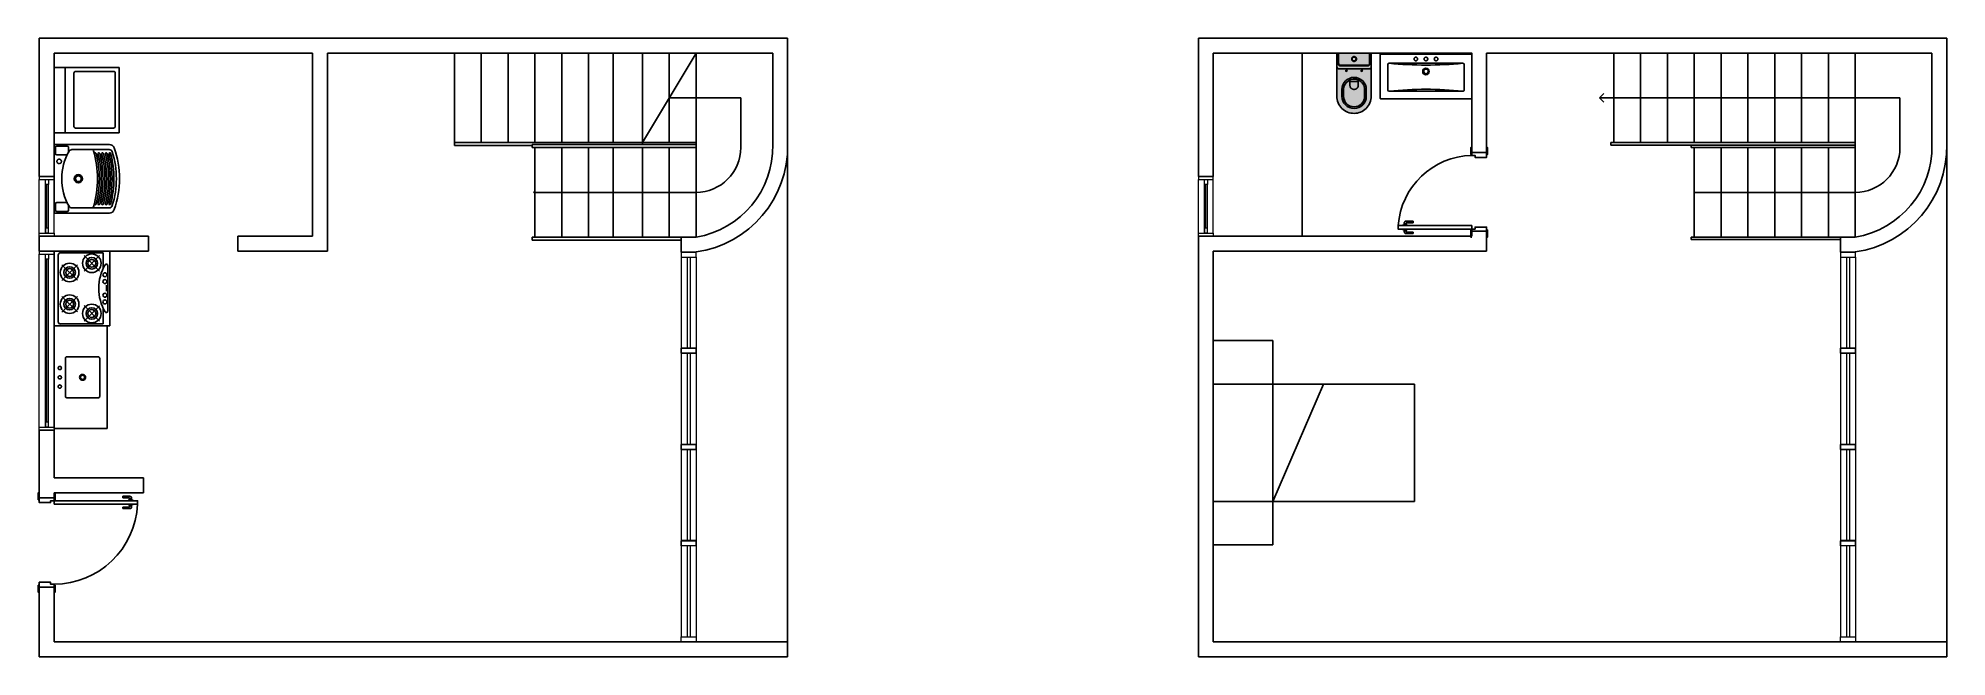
# Model space of a CAD drawing. Header units: millimetres. Extents: x 779 to 798.2, y 738.5 to 744.8.
import ezdxf

# ---------------------------------------------------------------- set-up
doc = ezdxf.new("R2010")
doc.units = ezdxf.units.MM
for name, pattern in [('DASHED', [15, 12, -3]), ('DASHED2', [9.525, 6.35, -3.175]), ('DASHSPACE', [30, 12, -18])]:
    doc.linetypes.add(name, pattern=pattern)
for name, color, linetype, lineweight in [('AI-Hatch equip san', 255, 'Continuous', 0), ('Arq-Caixilho', 1, 'Continuous', 13), ('Arq-Parede Baixa Osso', 2, 'Continuous', 20)]:
    doc.layers.add(name, color=color, linetype=linetype, lineweight=lineweight)
for name, color, linetype in [('ALVENARIA', 4, 'Continuous'), ('CORTE', 4, 'Continuous'), ('ESCADA', 1, 'Continuous'), ('MOBILIARIOS', 8, 'Continuous'), ('PROJEÇÃO', 8, 'DASHED2'), ('SIMBOLOS', 7, 'Continuous')]:
    doc.layers.add(name, color=color, linetype=linetype)

# ---------------------------------------------------------------- blocks, each defined once
blk = doc.blocks.new('macaneta')
for p, q in [((-0.062, -0.15), (-0.062, -0.08)), ((-0.062, -0.15), (-0.047, -0.15)), ((-0.047, -0.15), (-0.047, -0.08)), ((-0.047, -0.08), (-0.023, -0.08)), ((-0.043, -0.06), (-0.023, -0.06)), ((-0.036, -0.06), (-0.036, -0.08)), ((-0.017, -0.045), (-0.023, -0.045)), ((-0.023, -0.095), (-0.023, -0.045)), ((-0.017, -0.095), (-0.023, -0.095)), ((0.023, -0.045), (0.017, -0.045)), ((0.023, -0.095), (0.017, -0.095)), ((0.023, -0.095), (0.023, -0.045)), ((0.023, -0.06), (0.042, -0.06)), ((0.023, -0.08), (0.047, -0.08)), ((0.036, -0.06), (0.036, -0.08)), ((0.047, -0.15), (0.047, -0.08)), ((0.047, -0.15), (0.062, -0.15)), ((0.062, -0.15), (0.062, -0.08))]:
    blk.add_line(p, q)
for centre, start, end in [((-0.043, -0.08), 90, 180), ((0.042, -0.08), 0, 90)]:
    blk.add_arc(centre, 0.02, start, end)
blk = doc.blocks.new('*U11')
blk.add_lwpolyline([(0.065, 0.2), (0.03, 0.2), (0.03, 1.04), (0.065, 1.04)], close=True)
for points in [[(0.02, 0.2), (0.02, 0.21), (-0.05, 0.21), (-0.05, 0.2)], [(0, 0.05), (0.05, 0.05), (0.05, 0.165), (0.03, 0.165), (0.03, 0.2), (0, 0.2)], [(0.9, 0.05), (0.85, 0.05), (0.85, 0.165), (0.87, 0.165), (0.87, 0.2), (0.9, 0.2)], [(0.88, 0.2), (0.88, 0.21), (0.95, 0.21), (0.95, 0.2)], [(-0.05, 0.05), (-0.05, 0.04), (0.02, 0.04), (0.02, 0.05)], [(0.95, 0.05), (0.95, 0.04), (0.88, 0.04), (0.88, 0.05)]]:
    blk.add_lwpolyline(points)
at = {"ltscale": 0.5}
blk.add_arc((0.029, 0.199), 0.841, 0.0359, 87.5263, dxfattribs=at)
at = {"xscale": -1}
blk.add_blockref('macaneta', (0.047, 1.04), dxfattribs=at)
blk = doc.blocks.new('*U15')
at = {"layer": 'Arq-Caixilho'}
for p, q in [((1.77, 0.092), (0.08, 0.092)), ((1.72, 0.077), (0.08, 0.077)), ((1.77, 0.062), (0.08, 0.062))]:
    blk.add_line(p, q, dxfattribs=at)
for points in [[(0, 0), (0.03, 0), (0.03, 0.15), (0, 0.15)], [(0.03, 0.092), (0.08, 0.092), (0.08, 0.062), (0.03, 0.062)], [(1.77, 0.092), (1.72, 0.092), (1.72, 0.062), (1.77, 0.062)], [(1.8, 0), (1.77, 0), (1.77, 0.15), (1.8, 0.15)], [(1.77, 0.092), (1.77, 0.092), (1.77, 0.062), (1.77, 0.062)]]:
    blk.add_lwpolyline(points, dxfattribs=at)
at = {"layer": 'Arq-Parede Baixa Osso'}
for p, q in [((1.77, 0.15), (0.03, 0.15)), ((1.77, 0), (0.03, 0))]:
    blk.add_line(p, q, dxfattribs=at)
blk = doc.blocks.new('*U17')
at = {"layer": 'Arq-Caixilho'}
for p, q in [((0.57, 0.092), (0.08, 0.092)), ((0.52, 0.077), (0.08, 0.077)), ((0.57, 0.062), (0.08, 0.062))]:
    blk.add_line(p, q, dxfattribs=at)
for points in [[(0, 0), (0.03, 0), (0.03, 0.15), (0, 0.15)], [(0.03, 0.092), (0.08, 0.092), (0.08, 0.062), (0.03, 0.062)], [(0.57, 0.092), (0.52, 0.092), (0.52, 0.062), (0.57, 0.062)], [(0.6, 0), (0.57, 0), (0.57, 0.15), (0.6, 0.15)], [(0.57, 0.092), (0.57, 0.092), (0.57, 0.062), (0.57, 0.062)]]:
    blk.add_lwpolyline(points, dxfattribs=at)
at = {"layer": 'Arq-Parede Baixa Osso'}
for p, q in [((0.57, 0.15), (0.03, 0.15)), ((0.57, 0), (0.03, 0))]:
    blk.add_line(p, q, dxfattribs=at)
blk = doc.blocks.new('*U40')
at = {"layer": 'Arq-Caixilho'}
for p, q in [((0.05, 0.09), (0.9675, 0.09)), ((0.05, 0.06), (0.9675, 0.06))]:
    blk.add_line(p, q, dxfattribs=at)
for points in [[(0, 0.15), (0, 0), (0.05, 0), (0.05, 0.15)], [(1.0175, 0.15), (1.0175, 0), (0.9675, 0), (0.9675, 0.15)]]:
    blk.add_lwpolyline(points, close=True, dxfattribs=at)
at = {"layer": 'Arq-Parede Baixa Osso'}
for p, q in [((0.05, 0.15), (0.9675, 0.15)), ((0.05, 0), (0.9675, 0))]:
    blk.add_line(p, q, dxfattribs=at)
blk = doc.blocks.new('*U53')
for points in [[(-0.2, 0.78), (-0.21, 0.78), (-0.21, 0.85), (-0.2, 0.85)], [(-0.05, 0.8), (-0.05, 0.75), (-0.165, 0.75), (-0.165, 0.77), (-0.2, 0.77), (-0.2, 0.8)], [(-0.05, 0.85), (-0.04, 0.85), (-0.04, 0.78), (-0.05, 0.78)], [(-0.2, 0.02), (-0.21, 0.02), (-0.21, -0.05), (-0.2, -0.05)], [(-0.05, 0), (-0.05, 0.05), (-0.165, 0.05), (-0.165, 0.03), (-0.2, 0.03), (-0.2, 0)], [(-0.05, -0.05), (-0.04, -0.05), (-0.04, 0.02), (-0.05, 0.02)]]:
    blk.add_lwpolyline(points)
blk.add_lwpolyline([(-0.2, 0.065), (-0.2, 0.03), (-0.94, 0.03), (-0.94, 0.065)], close=True)
at = {"ltscale": 0.5}
blk.add_arc((-0.18, 0.009), 0.762, 91.4685, 175.7564, dxfattribs=at)
at = {"xscale": -1, "rotation": 90.00000000000007}
blk.add_blockref('macaneta', (-0.94, 0.047), dxfattribs=at)
blk = doc.blocks.new('BACIA CX ACOPLADA LINK CP230 - PLANTA')
at = {"layer": 'AI-Hatch equip san'}
h = blk.add_hatch(color=256, dxfattribs=at)
h.paths.add_polyline_path([(-0.146, 0, 0.414214), (-0.156, -0.01), (-0.156, -0.102, 0.414214), (-0.136, -0.122), (0.136, -0.122, 0.414214), (0.156, -0.102), (0.156, -0.01, 0.414214), (0.146, 0)], flags=17)
h.paths.add_polyline_path([(0, -0.035, -1), (0, -0.083, -1)], flags=16)
h.paths.add_polyline_path([(0, -0.039, -1), (0, -0.079, -1)], flags=0)
h.paths.add_polyline_path([(-0.173, -0.01), (-0.173, -0.434, 0.414214), (0, -0.606, 0.414214), (0.172, -0.434), (0.172, 0), (0.163, 0), (0.156, 0), (0.156, -0.005, -0.135287), (0.158, -0.01), (0.158, -0.108, -0.414214), (0.138, -0.128), (-0.138, -0.128, -0.414214), (-0.158, -0.108), (-0.158, -0.01, -0.135287), (-0.156, -0.005), (-0.156, 0), (-0.163, 0, 0.414214)])
h.paths.add_polyline_path([(-0.077, -0.171, -1), (-0.077, -0.184, -1)], flags=16)
h.paths.add_polyline_path([(0.123, -0.367), (0.123, -0.434, -0.414214), (0, -0.557, -0.414214), (-0.123, -0.434), (-0.123, -0.367, -1)], flags=16)
h.paths.add_polyline_path([(0.045, -0.271, -0.291349), (0.106, -0.367), (0.106, -0.434, -0.414214), (0, -0.54, -0.414214), (-0.106, -0.434), (-0.106, -0.367, -0.548768)], flags=0)
h.paths.add_polyline_path([(-0.042, -0.286), (0.042, -0.286), (0.042, -0.327), (0.041, -0.333), (0.04, -0.339), (0.038, -0.343), (0.034, -0.349), (0.029, -0.355), (0.024, -0.358), (0.018, -0.361), (0.013, -0.363), (0.006, -0.365), (-0.002, -0.365), (-0.008, -0.364), (-0.015, -0.363), (-0.022, -0.36), (-0.028, -0.355), (-0.033, -0.35), (-0.037, -0.345), (-0.04, -0.338), (-0.042, -0.331), (-0.042, -0.325)], flags=0)
h.paths.add_polyline_path([(0.077, -0.171, -1), (0.077, -0.184, -1)], flags=16)
h.paths.add_polyline_path([(-0.042, -0.286), (-0.042, -0.325), (-0.042, -0.329), (-0.041, -0.332), (-0.04, -0.336), (-0.039, -0.34), (-0.037, -0.344), (-0.036, -0.345), (-0.035, -0.347), (-0.034, -0.349), (-0.033, -0.35), (-0.032, -0.352), (-0.03, -0.353), (-0.03, -0.353), (-0.027, -0.356), (-0.024, -0.358), (-0.02, -0.36), (-0.016, -0.362), (-0.012, -0.363), (-0.01, -0.364), (-0.008, -0.364), (-0.006, -0.365), (-0.004, -0.365), (0, -0.365), (0.004, -0.365), (0.008, -0.364), (0.012, -0.363), (0.014, -0.363), (0.016, -0.362), (0.018, -0.361), (0.02, -0.36), (0.022, -0.359), (0.024, -0.358), (0.025, -0.357), (0.027, -0.356), (0.03, -0.353), (0.033, -0.35), (0.035, -0.347), (0.037, -0.344), (0.038, -0.342), (0.039, -0.34), (0.04, -0.339), (0.04, -0.337), (0.041, -0.335), (0.041, -0.333), (0.042, -0.331), (0.042, -0.329), (0.042, -0.327), (0.042, -0.325), (0.042, -0.325), (0.042, -0.286)], flags=0)
for points in [[(-0.136, -0.122, -0.414214), (-0.156, -0.102), (-0.156, -0.01, -0.414214), (-0.146, 0), (-0.148, 0, 0.414214), (-0.158, -0.01), (-0.158, -0.108, 0.414214), (-0.138, -0.128), (0.138, -0.128, 0.414214), (0.158, -0.108), (0.158, -0.01, 0.414214), (0.148, 0), (0.146, 0, -0.414214), (0.156, -0.01), (0.156, -0.102, -0.414214), (0.136, -0.122)], [(-0.123, -0.367, -1), (0.123, -0.367), (0.123, -0.434, -0.414214), (0, -0.557, -0.414214), (-0.123, -0.434)]]:
    blk.add_hatch(color=256, dxfattribs=at).paths.add_polyline_path(points)
h = blk.add_hatch(color=256, dxfattribs=at)
h.paths.add_polyline_path([(0, -0.083, 1), (0, -0.035, 1)])
h.paths.add_polyline_path([(0, -0.079, -1), (0, -0.039, -1)], flags=16)
for points in [[(0.172, -0.01, 0.414214), (0.163, 0), (0.172, 0), (0.172, -0.434, -0.414214), (0, -0.606, -0.414214), (-0.173, -0.434), (-0.173, -0.01)], [(-0.146, 0, 0.414214), (-0.156, -0.01), (-0.156, -0.102, 0.414214), (-0.136, -0.122), (0.136, -0.122, 0.414214), (0.156, -0.102), (0.156, -0.01, 0.414214), (0.146, 0)], [(-0.163, 0, 0.414214), (-0.173, -0.01)], [(0.172, -0.138, -0.414214), (0.153, -0.158), (-0.153, -0.158, -0.414214), (-0.173, -0.138)]]:
    blk.add_lwpolyline(points, format="xyb")
at = {"ltscale": 0.05}
blk.add_lwpolyline([(-0.163, 0), (-0.173, 0), (-0.173, -0.01)], dxfattribs=at)
blk.add_lwpolyline([(-0.163, 0), (0.163, 0), (0.156, 0), (0.156, -0.005)])
at = {"linetype": 'DASHED', "ltscale": 0.025}
blk.add_lwpolyline([(-0.156, -0.005), (-0.156, 0), (-0.163, 0)], dxfattribs=at)
at = {"ltscale": 0.497717}
blk.add_lwpolyline([(0.148, 0, -0.414214), (0.158, -0.01), (0.158, -0.108, -0.414214), (0.138, -0.128), (-0.138, -0.128, -0.414214), (-0.158, -0.108), (-0.158, -0.01, -0.414214), (-0.148, 0)], format="xyb", dxfattribs=at)
for points in [[(-0.077, -0.171, 1), (-0.077, -0.184, 1)], [(0, -0.039, 1), (0, -0.079, 1)], [(0.077, -0.171, 1), (0.077, -0.184, 1)], [(0.045, -0.271, -0.291349), (0.106, -0.367), (0.106, -0.434, -0.414214), (0, -0.54, -0.414214), (-0.106, -0.434), (-0.106, -0.367, -0.548768)]]:
    blk.add_lwpolyline(points, format="xyb", close=True)
at = {"linetype": 'DASHED'}
blk.add_lwpolyline([(0, -0.035, 1), (0, -0.083, 1)], format="xyb", close=True, dxfattribs=at)
at = {"ltscale": 0.339985}
blk.add_lwpolyline([(0.123, -0.367), (0.123, -0.434, -0.414214), (0, -0.557, -0.414214), (-0.123, -0.434), (-0.123, -0.367, -1)], format="xyb", close=True, dxfattribs=at)
at = {"ltscale": 0.078146}
blk.add_lwpolyline([(-0.042, -0.286), (-0.045, -0.271)], dxfattribs=at)
at = {"ltscale": 0.197277}
blk.add_lwpolyline([(0.042, -0.286), (0.042, -0.325), (0.042, -0.325), (0.042, -0.327), (0.042, -0.329), (0.042, -0.331), (0.041, -0.333), (0.041, -0.335), (0.04, -0.337), (0.04, -0.339), (0.039, -0.34), (0.038, -0.342), (0.037, -0.344), (0.035, -0.347), (0.033, -0.35), (0.03, -0.353), (0.027, -0.356), (0.025, -0.357), (0.024, -0.358), (0.022, -0.359), (0.02, -0.36), (0.018, -0.361), (0.016, -0.362), (0.014, -0.363), (0.012, -0.363), (0.008, -0.364), (0.004, -0.365), (0, -0.365), (-0.004, -0.365), (-0.006, -0.365), (-0.008, -0.364), (-0.01, -0.364), (-0.012, -0.363), (-0.016, -0.362), (-0.02, -0.36), (-0.024, -0.358), (-0.027, -0.356), (-0.03, -0.353), (-0.03, -0.353), (-0.032, -0.352), (-0.033, -0.35), (-0.034, -0.349), (-0.035, -0.347), (-0.036, -0.345), (-0.037, -0.344), (-0.039, -0.34), (-0.04, -0.336), (-0.041, -0.332), (-0.042, -0.329), (-0.042, -0.325), (-0.042, -0.286)], dxfattribs=at)
at = {"ltscale": 0.214268}
blk.add_lwpolyline([(-0.042, -0.286), (0.042, -0.286)], dxfattribs=at)
at = {"ltscale": 0.078144}
blk.add_lwpolyline([(0.042, -0.286), (0.045, -0.271)], dxfattribs=at)

msp = doc.modelspace()

# ---------------------------------------------------------------- linework, layer by layer
at = {"layer": 'ALVENARIA'}
for p, q in [((778.967, 743.378), (778.967, 744.768)), ((778.967, 744.768), (786.497, 744.768)), ((786.497, 744.768), (786.497, 744.618)), ((790.629, 743.378), (790.629, 744.768)), ((790.629, 744.768), (798.159, 744.768)), ((798.159, 744.768), (798.159, 744.618)), ((779.117, 743.378), (779.117, 744.618)), ((779.117, 744.618), (781.717, 744.618)), ((781.717, 742.778), (781.717, 744.618)), ((781.867, 742.628), (781.867, 744.618)), ((781.867, 744.618), (786.347, 744.618)), ((786.347, 744.618), (786.347, 743.698)), ((786.497, 744.618), (786.497, 743.698)), ((790.779, 743.378), (790.779, 744.618)), ((790.779, 744.618), (793.379, 744.618)), ((793.379, 744.618), (793.379, 743.618)), ((793.529, 744.618), (798.009, 744.618)), ((793.529, 743.618), (793.529, 744.618)), ((798.009, 744.618), (798.009, 743.698)), ((798.159, 744.618), (798.159, 743.698)), ((793.379, 743.618), (793.529, 743.618)), ((778.967, 743.378), (779.117, 743.378)), ((790.629, 743.378), (790.779, 743.378)), ((778.967, 742.778), (780.067, 742.778)), ((778.967, 742.628), (778.967, 742.778)), ((780.067, 742.628), (780.067, 742.778)), ((780.967, 742.778), (781.717, 742.778)), ((780.967, 742.778), (780.967, 742.628)), ((785.425, 742.768), (785.427, 742.618)), ((785.575, 742.768), (785.425, 742.768)), ((785.425, 742.768), (785.427, 742.618)), ((790.629, 742.778), (791.729, 742.778)), ((790.629, 742.628), (790.629, 742.778)), ((791.729, 742.778), (792.629, 742.778)), ((792.629, 742.778), (793.379, 742.778)), ((793.529, 742.828), (793.379, 742.828)), ((793.379, 742.778), (793.379, 742.828)), ((793.529, 742.628), (793.529, 742.828)), ((797.089, 742.618), (797.089, 742.768)), ((778.967, 742.628), (780.067, 742.628)), ((780.967, 742.628), (781.867, 742.628)), ((785.427, 742.618), (785.577, 742.618)), ((790.629, 742.628), (790.629, 740.828)), ((790.779, 742.628), (791.729, 742.628)), ((790.779, 740.828), (790.779, 742.628)), ((791.729, 742.628), (792.629, 742.628)), ((792.629, 742.628), (793.529, 742.628)), ((797.089, 742.618), (797.239, 742.618)), ((778.967, 740.148), (778.967, 740.828)), ((778.967, 740.828), (779.117, 740.828)), ((778.967, 740.828), (778.967, 740.148)), ((779.117, 740.348), (779.117, 740.828)), ((790.629, 740.148), (790.629, 740.828)), ((790.779, 740.298), (790.779, 740.828)), ((779.117, 740.348), (780.017, 740.348)), ((780.017, 740.348), (780.017, 740.198)), ((790.779, 740.298), (790.779, 740.148)), ((778.967, 740.148), (779.117, 740.148)), ((779.117, 740.198), (780.017, 740.198)), ((779.117, 740.148), (779.117, 740.198)), ((790.629, 740.148), (790.629, 740.098)), ((790.629, 740.098), (790.629, 739.248)), ((790.779, 740.098), (790.779, 740.148)), ((790.779, 739.248), (790.779, 740.098)), ((779.117, 739.248), (778.967, 739.248)), ((786.497, 738.698), (786.497, 738.548)), ((798.159, 738.698), (798.159, 738.548))]:
    msp.add_line(p, q, dxfattribs=at)
at = {"layer": 'ALVENARIA', "color": 2}
for p in [(797.088, 742.768), (797.089, 742.768)]:
    msp.add_line(p, (797.238, 742.768), dxfattribs=at)
at = {"layer": 'ALVENARIA'}
for points in [[(778.967, 739.248), (778.967, 738.548)], [(778.967, 739.248), (778.967, 738.548)], [(779.117, 739.248), (779.117, 738.698)], [(790.629, 739.248), (790.629, 738.548)], [(790.629, 739.248), (790.629, 738.548)], [(790.779, 739.248), (790.779, 738.698)], [(778.967, 738.548), (786.497, 738.548)], [(779.117, 738.698), (786.497, 738.698)], [(790.629, 738.548), (798.159, 738.548)], [(790.779, 738.698), (798.159, 738.698)]]:
    msp.add_lwpolyline(points, dxfattribs=at)
for centre, radius, start, end in [((785.427, 743.676), 0.92, 279.2793, 1.3731), ((785.427, 743.678), 1.07, 278.0462, 1.1016), ((797.09, 743.676), 0.92, 279.2793, 1.3731), ((797.089, 743.678), 1.07, 278.0462, 1.1016)]:
    msp.add_arc(centre, radius, start, end, dxfattribs=at)
at = {"layer": 'CORTE'}
msp.add_line((785.035, 743.718), (785.575, 744.618), dxfattribs=at)
at = {"layer": 'ESCADA', "color": 3}
for p, q in [((785.575, 744.618), (785.575, 743.718)), ((794.808, 743.718), (794.808, 744.618)), ((795.078, 744.618), (794.808, 744.618)), ((795.078, 743.718), (795.078, 744.618)), ((795.348, 744.618), (795.078, 744.618)), ((795.348, 743.718), (795.348, 744.618)), ((795.348, 744.618), (795.618, 744.618)), ((795.618, 743.718), (795.618, 744.618)), ((795.618, 744.618), (795.888, 744.618)), ((795.888, 743.718), (795.888, 744.618)), ((795.888, 744.618), (796.159, 744.618)), ((795.888, 744.618), (796.159, 744.618)), ((796.159, 744.618), (796.159, 743.718)), ((796.428, 744.618), (796.159, 744.618)), ((796.428, 743.718), (796.428, 744.618)), ((785.305, 743.718), (785.305, 744.168)), ((785.035, 743.718), (785.305, 743.718)), ((785.575, 743.718), (785.305, 743.718)), ((785.305, 742.768), (785.305, 743.668)), ((785.305, 743.668), (785.575, 743.668)), ((785.575, 743.668), (785.575, 742.768)), ((794.808, 743.718), (794.778, 743.718)), ((794.778, 743.718), (794.778, 743.693)), ((794.778, 743.693), (796.698, 743.693)), ((795.078, 743.718), (794.808, 743.718)), ((795.348, 743.718), (795.078, 743.718)), ((795.618, 743.718), (795.348, 743.718)), ((795.888, 743.718), (795.618, 743.718)), ((796.158, 743.718), (795.888, 743.718)), ((796.428, 743.718), (796.158, 743.718)), ((785.305, 742.768), (785.575, 742.768))]:
    msp.add_line(p, q, dxfattribs=at)
at = {"layer": 'ESCADA', "color": 2}
for p, q in [((796.698, 744.618), (796.428, 744.618)), ((796.698, 743.718), (796.698, 744.618)), ((796.968, 744.618), (796.698, 744.618)), ((796.968, 743.718), (796.968, 744.618)), ((796.968, 744.618), (797.238, 744.618)), ((797.238, 744.618), (797.238, 743.718)), ((784.495, 742.768), (784.495, 743.668)), ((784.495, 743.668), (784.74, 743.668)), ((784.74, 742.768), (784.74, 743.668)), ((784.74, 743.668), (785.035, 743.668)), ((785.035, 742.768), (785.035, 743.668)), ((785.305, 743.668), (785.035, 743.668)), ((796.698, 743.718), (796.428, 743.718)), ((796.968, 743.718), (796.698, 743.718)), ((796.698, 743.693), (797.238, 743.693)), ((796.698, 743.668), (796.698, 742.768)), ((796.698, 743.668), (796.968, 743.668)), ((797.238, 743.718), (796.968, 743.718)), ((796.968, 743.668), (796.968, 742.768)), ((796.968, 743.668), (797.238, 743.668)), ((797.238, 743.693), (797.238, 743.718)), ((797.238, 743.693), (797.238, 743.668)), ((797.238, 743.668), (797.238, 742.768)), ((784.495, 742.768), (784.74, 742.768)), ((784.74, 742.768), (785.035, 742.768)), ((785.035, 742.768), (785.305, 742.768)), ((796.968, 742.768), (796.698, 742.768)), ((797.238, 742.768), (796.968, 742.768)), ((796.698, 742.743), (797.088, 742.743))]:
    msp.add_line(p, q, dxfattribs=at)
at = {"layer": 'ESCADA'}
for p, q in [((783.925, 743.668), (783.925, 743.698)), ((783.925, 743.698), (785.575, 743.698)), ((783.955, 743.668), (783.925, 743.668)), ((784.225, 743.668), (783.955, 743.668)), ((783.955, 743.668), (783.955, 742.768)), ((785.575, 743.668), (783.955, 743.668)), ((784.495, 743.668), (784.225, 743.668)), ((784.225, 742.768), (784.225, 743.668)), ((784.765, 743.668), (784.495, 743.668)), ((785.035, 743.668), (784.765, 743.668)), ((785.035, 743.718), (785.035, 743.698)), ((785.305, 743.668), (785.035, 743.668)), ((785.575, 743.698), (785.575, 743.718)), ((785.575, 743.668), (785.575, 743.698)), ((794.778, 743.718), (794.778, 743.693)), ((794.778, 743.693), (797.238, 743.693)), ((795.588, 743.668), (795.588, 743.693)), ((795.588, 743.693), (797.238, 743.693)), ((795.618, 743.668), (795.588, 743.668)), ((795.888, 743.668), (795.618, 743.668)), ((795.618, 743.668), (795.618, 742.768)), ((796.158, 743.668), (795.888, 743.668)), ((795.888, 743.668), (795.888, 742.768)), ((796.428, 743.668), (796.158, 743.668)), ((796.158, 743.668), (796.158, 742.768)), ((796.428, 742.768), (796.428, 743.668)), ((796.428, 743.668), (796.698, 743.668)), ((783.955, 742.768), (783.925, 742.768)), ((783.925, 742.768), (783.925, 742.738)), ((783.955, 742.768), (784.225, 742.768)), ((784.225, 742.768), (784.495, 742.768)), ((785.575, 742.768), (785.305, 742.768)), ((785.425, 742.738), (785.425, 742.768)), ((795.618, 742.768), (795.588, 742.768)), ((795.588, 742.768), (795.588, 742.743)), ((795.618, 742.768), (795.888, 742.768)), ((795.888, 742.768), (796.158, 742.768)), ((796.158, 742.768), (796.428, 742.768)), ((796.698, 742.768), (796.428, 742.768)), ((783.925, 742.738), (785.425, 742.738)), ((795.588, 742.743), (797.088, 742.743)), ((797.088, 742.743), (797.089, 742.743))]:
    msp.add_line(p, q, dxfattribs=at)
at = {"layer": 'MOBILIARIOS', "color": 8}
for p, q in [((791.675, 744.618), (791.675, 742.778)), ((790.779, 741.728), (790.779, 739.673)), ((791.379, 741.728), (790.779, 741.728)), ((791.379, 739.673), (791.379, 741.728)), ((791.379, 741.29), (790.779, 741.29)), ((791.377, 740.111), (791.888, 741.29)), ((791.379, 741.29), (792.805, 741.29)), ((792.805, 740.111), (792.805, 741.29)), ((791.379, 740.111), (790.779, 740.111)), ((791.379, 739.673), (791.377, 740.111)), ((791.377, 740.111), (792.805, 740.111)), ((790.779, 739.673), (791.379, 739.673))]:
    msp.add_line(p, q, dxfattribs=at)
at = {"layer": 'MOBILIARIOS'}
for p, q in [((779.228, 744.474), (779.228, 743.818)), ((779.117, 743.699), (779.117, 743.01)), ((779.117, 743.699), (779.673, 743.699)), ((779.296, 743.648), (779.671, 743.648)), ((779.117, 743.01), (779.673, 743.01)), ((779.296, 743.062), (779.671, 743.062)), ((779.159, 741.917), (779.159, 742.588)), ((779.612, 742.611), (779.182, 742.611)), ((779.418, 742.584), (779.575, 742.427)), ((779.418, 742.427), (779.575, 742.583)), ((779.612, 742.611), (779.612, 742.455)), ((779.194, 742.49), (779.351, 742.334)), ((779.194, 742.333), (779.351, 742.49)), ((779.656, 742.022), (779.656, 742.484)), ((779.645, 742.224), (779.645, 742.284)), ((779.194, 742.015), (779.351, 742.172)), ((779.194, 742.172), (779.351, 742.016)), ((779.418, 742.079), (779.575, 741.922)), ((779.418, 741.922), (779.575, 742.078)), ((779.612, 741.895), (779.612, 742.05)), ((779.117, 740.848), (779.117, 741.869)), ((779.612, 741.895), (779.182, 741.895)), ((779.652, 741.869), (779.652, 741.877)), ((779.652, 741.869), (779.652, 740.848)), ((779.117, 741.797), (779.117, 741.802)), ((779.23, 741.167), (779.23, 741.549)), ((779.244, 741.564), (779.562, 741.564)), ((779.576, 741.167), (779.576, 741.549)), ((779.562, 741.153), (779.244, 741.153)), ((779.647, 740.843), (779.121, 740.843))]:
    msp.add_line(p, q, dxfattribs=at)
at = {"layer": 'MOBILIARIOS', "ltscale": 0.24998}
for p, q in [((779.132, 743.671), (779.132, 743.607)), ((779.132, 743.039), (779.132, 743.103))]:
    msp.add_line(p, q, dxfattribs=at)
at = {"layer": 'MOBILIARIOS', "ltscale": 0.399981}
for p, q in [((779.145, 743.684), (779.248, 743.684)), ((779.145, 743.026), (779.248, 743.026))]:
    msp.add_line(p, q, dxfattribs=at)
at = {"layer": 'MOBILIARIOS', "ltscale": 0.387607}
for p, q in [((779.145, 743.594), (779.245, 743.594)), ((779.145, 743.116), (779.245, 743.116))]:
    msp.add_line(p, q, dxfattribs=at)
at = {"layer": 'MOBILIARIOS', "ltscale": 0.171677}
for p, q in [((779.261, 743.671), (779.261, 743.627)), ((779.261, 743.039), (779.261, 743.083))]:
    msp.add_line(p, q, dxfattribs=at)
at = {"layer": 'MOBILIARIOS', "ltscale": 0.001812}
for p, q in [((779.373, 741.358), (779.373, 741.358)), ((779.433, 741.358), (779.433, 741.358))]:
    msp.add_line(p, q, dxfattribs=at)
at = {"layer": 'MOBILIARIOS', "ltscale": 0.001816}
for p, q in [((779.373, 741.358), (779.373, 741.358)), ((779.433, 741.358), (779.433, 741.358))]:
    msp.add_line(p, q, dxfattribs=at)
at = {"layer": 'MOBILIARIOS', "ltscale": 0.001853}
msp.add_line((779.403, 741.388), (779.403, 741.388), dxfattribs=at)
msp.add_line((779.403, 741.388), (779.403, 741.388), dxfattribs=at)
at = {"layer": 'MOBILIARIOS', "ltscale": 0.001536}
msp.add_line((779.403, 741.328), (779.403, 741.328), dxfattribs=at)
msp.add_line((779.403, 741.328), (779.403, 741.328), dxfattribs=at)
at = {"layer": 'MOBILIARIOS'}
for points in [[(793.379, 744.607), (793.379, 744.618), (792.459, 744.618), (792.459, 744.607)], [(792.459, 744.607), (793.379, 744.607)], [(792.548, 744.235), (793.29, 744.235)], [(779.23, 741.549), (779.23, 741.55), (779.23, 741.55), (779.23, 741.55), (779.23, 741.551), (779.23, 741.551), (779.23, 741.551), (779.23, 741.551), (779.23, 741.552), (779.23, 741.552), (779.231, 741.552), (779.231, 741.552), (779.231, 741.552), (779.231, 741.553), (779.231, 741.553), (779.231, 741.553), (779.231, 741.553), (779.231, 741.554), (779.231, 741.554), (779.231, 741.554), (779.231, 741.554), (779.231, 741.555), (779.231, 741.555), (779.232, 741.555), (779.232, 741.556), (779.232, 741.556), (779.232, 741.556), (779.232, 741.556), (779.232, 741.557), (779.232, 741.557), (779.233, 741.557), (779.233, 741.558), (779.233, 741.558), (779.233, 741.558), (779.233, 741.558), (779.234, 741.559), (779.234, 741.559), (779.234, 741.559), (779.234, 741.559), (779.234, 741.559), (779.235, 741.56), (779.235, 741.56), (779.235, 741.56), (779.235, 741.56), (779.236, 741.56), (779.236, 741.561), (779.236, 741.561), (779.236, 741.561), (779.237, 741.561), (779.237, 741.561), (779.237, 741.562), (779.237, 741.562), (779.238, 741.562), (779.238, 741.562), (779.238, 741.562), (779.238, 741.562), (779.239, 741.562), (779.239, 741.563), (779.239, 741.563), (779.24, 741.563), (779.24, 741.563), (779.24, 741.563), (779.241, 741.563), (779.241, 741.563), (779.241, 741.563), (779.241, 741.563), (779.241, 741.563), (779.242, 741.563), (779.242, 741.563), (779.242, 741.563), (779.242, 741.563), (779.242, 741.563), (779.243, 741.563), (779.243, 741.563), (779.243, 741.563), (779.243, 741.563), (779.244, 741.564), (779.244, 741.564), (779.244, 741.564)], [(779.562, 741.564), (779.562, 741.564), (779.562, 741.564), (779.563, 741.563), (779.563, 741.563), (779.563, 741.563), (779.563, 741.563), (779.564, 741.563), (779.564, 741.563), (779.564, 741.563), (779.564, 741.563), (779.564, 741.563), (779.565, 741.563), (779.565, 741.563), (779.565, 741.563), (779.565, 741.563), (779.565, 741.563), (779.566, 741.563), (779.566, 741.563), (779.566, 741.563), (779.567, 741.563), (779.567, 741.563), (779.567, 741.562), (779.568, 741.562), (779.568, 741.562), (779.568, 741.562), (779.568, 741.562), (779.569, 741.562), (779.569, 741.562), (779.569, 741.561), (779.569, 741.561), (779.57, 741.561), (779.57, 741.561), (779.57, 741.561), (779.57, 741.56), (779.571, 741.56), (779.571, 741.56), (779.571, 741.56), (779.571, 741.56), (779.572, 741.559), (779.572, 741.559), (779.572, 741.559), (779.572, 741.559), (779.572, 741.559), (779.573, 741.558), (779.573, 741.558), (779.573, 741.558), (779.573, 741.558), (779.573, 741.557), (779.574, 741.557), (779.574, 741.557), (779.574, 741.556), (779.574, 741.556), (779.574, 741.556), (779.574, 741.556), (779.574, 741.555), (779.575, 741.555), (779.575, 741.555), (779.575, 741.554), (779.575, 741.554), (779.575, 741.554), (779.575, 741.554), (779.575, 741.553), (779.575, 741.553), (779.575, 741.553), (779.575, 741.553), (779.575, 741.552), (779.575, 741.552), (779.575, 741.552), (779.576, 741.552), (779.576, 741.552), (779.576, 741.551), (779.576, 741.551), (779.576, 741.551), (779.576, 741.551), (779.576, 741.55), (779.576, 741.55), (779.576, 741.55), (779.576, 741.549)], [(779.244, 741.153), (779.244, 741.153), (779.244, 741.153), (779.243, 741.153), (779.243, 741.153), (779.243, 741.153), (779.243, 741.153), (779.242, 741.153), (779.242, 741.153), (779.242, 741.153), (779.242, 741.153), (779.242, 741.153), (779.241, 741.153), (779.241, 741.153), (779.241, 741.153), (779.241, 741.153), (779.241, 741.153), (779.24, 741.153), (779.24, 741.153), (779.24, 741.154), (779.239, 741.154), (779.239, 741.154), (779.239, 741.154), (779.238, 741.154), (779.238, 741.154), (779.238, 741.154), (779.238, 741.154), (779.237, 741.155), (779.237, 741.155), (779.237, 741.155), (779.237, 741.155), (779.236, 741.155), (779.236, 741.155), (779.236, 741.156), (779.236, 741.156), (779.235, 741.156), (779.235, 741.156), (779.235, 741.156), (779.235, 741.157), (779.234, 741.157), (779.234, 741.157), (779.234, 741.157), (779.234, 741.158), (779.234, 741.158), (779.233, 741.158), (779.233, 741.158), (779.233, 741.159), (779.233, 741.159), (779.233, 741.159), (779.232, 741.159), (779.232, 741.16), (779.232, 741.16), (779.232, 741.16), (779.232, 741.16), (779.232, 741.161), (779.232, 741.161), (779.231, 741.161), (779.231, 741.162), (779.231, 741.162), (779.231, 741.162), (779.231, 741.162), (779.231, 741.163), (779.231, 741.163), (779.231, 741.163), (779.231, 741.164), (779.231, 741.164), (779.231, 741.164), (779.231, 741.164), (779.231, 741.164), (779.23, 741.165), (779.23, 741.165), (779.23, 741.165), (779.23, 741.165), (779.23, 741.165), (779.23, 741.166), (779.23, 741.166), (779.23, 741.166), (779.23, 741.166), (779.23, 741.167)], [(779.576, 741.167), (779.576, 741.166), (779.576, 741.166), (779.576, 741.166), (779.576, 741.166), (779.576, 741.165), (779.576, 741.165), (779.576, 741.165), (779.576, 741.165), (779.576, 741.165), (779.575, 741.164), (779.575, 741.164), (779.575, 741.164), (779.575, 741.164), (779.575, 741.164), (779.575, 741.163), (779.575, 741.163), (779.575, 741.163), (779.575, 741.162), (779.575, 741.162), (779.575, 741.162), (779.575, 741.162), (779.575, 741.161), (779.574, 741.161), (779.574, 741.161), (779.574, 741.16), (779.574, 741.16), (779.574, 741.16), (779.574, 741.16), (779.574, 741.159), (779.573, 741.159), (779.573, 741.159), (779.573, 741.159), (779.573, 741.158), (779.573, 741.158), (779.572, 741.158), (779.572, 741.158), (779.572, 741.157), (779.572, 741.157), (779.572, 741.157), (779.571, 741.157), (779.571, 741.156), (779.571, 741.156), (779.571, 741.156), (779.57, 741.156), (779.57, 741.156), (779.57, 741.155), (779.57, 741.155), (779.569, 741.155), (779.569, 741.155), (779.569, 741.155), (779.569, 741.155), (779.568, 741.154), (779.568, 741.154), (779.568, 741.154), (779.568, 741.154), (779.567, 741.154), (779.567, 741.154), (779.567, 741.154), (779.566, 741.154), (779.566, 741.153), (779.566, 741.153), (779.565, 741.153), (779.565, 741.153), (779.565, 741.153), (779.565, 741.153), (779.565, 741.153), (779.564, 741.153), (779.564, 741.153), (779.564, 741.153), (779.564, 741.153), (779.564, 741.153), (779.563, 741.153), (779.563, 741.153), (779.563, 741.153), (779.563, 741.153), (779.562, 741.153), (779.562, 741.153), (779.562, 741.153)]]:
    msp.add_lwpolyline(points, dxfattribs=at)
for points in [[(793.379, 744.607), (793.379, 744.165, -0.414214), (793.372, 744.158), (792.466, 744.158, -0.414214), (792.459, 744.165), (792.459, 744.607)], [(793.29, 744.235, 0.414214), (793.303, 744.247), (793.303, 744.504, 0.414214), (793.29, 744.516), (792.548, 744.516, 0.414214), (792.536, 744.504), (792.536, 744.247, 0.414211), (792.548, 744.235)], [(792.548, 744.516, 0.049752), (793.29, 744.516)], [(779.772, 744.149), (779.772, 744.471, 0.414214), (779.769, 744.474), (779.119, 744.474, 0.414214), (779.117, 744.471), (779.117, 744.149)], [(779.772, 744.149), (779.772, 743.821, -0.414214), (779.769, 743.818), (779.119, 743.818, -0.165092), (779.117, 743.828), (779.117, 744.149)], [(793.29, 744.235, 0.052342), (792.548, 744.235)]]:
    msp.add_lwpolyline(points, format="xyb", dxfattribs=at)
at = {"layer": 'MOBILIARIOS', "linetype": 'DASHSPACE'}
for points in [[(792.817, 744.577, 1), (792.817, 744.541, 1)], [(792.919, 744.577, 1), (792.919, 744.541, 1)], [(793.021, 744.577, 1), (793.021, 744.541, 1)]]:
    msp.add_lwpolyline(points, format="xyb", close=True, dxfattribs=at)
at = {"layer": 'MOBILIARIOS'}
for points in [[(779.732, 743.881), (779.732, 744.417, 0.414214), (779.716, 744.433), (779.332, 744.433, 0.414214), (779.316, 744.417), (779.316, 743.881, 0.414214), (779.332, 743.865), (779.716, 743.865, 0.414214)], [(792.919, 744.467, 1), (792.919, 744.401, 1)], [(792.919, 744.457, 1), (792.919, 744.411, 1)]]:
    msp.add_lwpolyline(points, format="xyb", close=True, dxfattribs=at)
msp.add_lwpolyline([(779.679, 741.877), (779.679, 742.628), (779.117, 742.628), (779.117, 741.877), (779.679, 741.877)], close=True, dxfattribs=at)
at = {"layer": 'MOBILIARIOS', "linetype": 'DASHED'}
msp.add_circle((779.168, 743.529), 0.0225, dxfattribs=at)
at = {"layer": 'MOBILIARIOS'}
for centre, radius in [((779.361, 743.355), 0.0412), ((779.361, 743.355), 0.029), ((779.496, 742.505), 0.0936), ((779.273, 742.412), 0.0936), ((779.273, 742.412), 0.0582), ((779.273, 742.412), 0.0391), ((779.496, 742.505), 0.0582), ((779.496, 742.505), 0.0391), ((779.628, 742.389), 0.0201), ((779.628, 742.321), 0.0201), ((779.628, 742.184), 0.0201), ((779.273, 742.094), 0.0936), ((779.273, 742.094), 0.0582), ((779.273, 742.094), 0.0391), ((779.496, 742), 0.0936), ((779.496, 742), 0.0582), ((779.496, 742), 0.0391), ((779.628, 742.116), 0.0201), ((779.403, 741.358), 0.021)]:
    msp.add_circle(centre, radius, dxfattribs=at)
at = {"layer": 'MOBILIARIOS', "linetype": 'DASHSPACE'}
for centre in [(779.174, 741.452), (779.174, 741.358), (779.174, 741.265)]:
    msp.add_circle(centre, 0.0163, dxfattribs=at)
at = {"layer": 'MOBILIARIOS'}
for centre, radius, start, end in [((779.145, 743.671), 0.0129, 90, 180), ((779.145, 743.607), 0.0129, 180, 270), ((779.748, 743.355), 0.555, 150.051, 209.949), ((779.245, 743.592), 0.00193, 334.7985, 90), ((779.248, 743.671), 0.0129, 0, 90), ((779.263, 743.627), 0.00193, 180, 330.7477), ((779.296, 743.616), 0.0322, 90, 150.051), ((779.498, 743.633), 0.0155, 16.9577, 90), ((778.587, 743.355), 0.967, 343.0423, 16.9577), ((779.53, 743.607), 0.00901, 14.9436, 194.9435), ((778.587, 743.355), 0.985, 345.0564, 14.9436), ((779.567, 743.607), 0.00901, 14.9436, 194.9435), ((778.624, 743.355), 0.967, 345.0564, 14.9436), ((778.624, 743.355), 0.985, 345.0564, 14.9436), ((779.604, 743.607), 0.00901, 14.9436, 194.9435), ((778.661, 743.355), 0.967, 345.0564, 14.9436), ((778.661, 743.355), 0.985, 345.0564, 14.9436), ((779.641, 743.607), 0.00901, 14.9436, 194.9435), ((778.698, 743.355), 0.967, 345.0564, 14.9436), ((778.698, 743.355), 0.985, 345.0564, 14.9436), ((779.677, 743.607), 0.00901, 14.9436, 194.9435), ((778.734, 743.355), 0.967, 345.0564, 14.9436), ((779.671, 743.616), 0.0322, 17.0266, 90), ((779.673, 743.648), 0.0515, 18.9498, 90), ((778.734, 743.355), 0.985, 345.0564, 14.9436), ((778.82, 743.355), 0.923, 342.9734, 17.0266), ((778.82, 743.355), 0.954, 341.0502, 18.9498), ((779.145, 743.103), 0.0129, 90, 180), ((779.145, 743.039), 0.0129, 180, 270), ((779.245, 743.118), 0.00193, 270, 25.2015), ((779.248, 743.039), 0.0129, 270, 0), ((779.263, 743.083), 0.00193, 29.2523, 180), ((779.296, 743.094), 0.0322, 209.949, 270), ((779.498, 743.077), 0.0155, 270, 343.0423), ((779.53, 743.103), 0.00901, 165.0565, 345.0564), ((779.567, 743.103), 0.00901, 165.0565, 345.0564), ((779.604, 743.103), 0.00901, 165.0565, 345.0564), ((779.641, 743.103), 0.00901, 165.0565, 345.0564), ((779.677, 743.103), 0.00901, 165.0565, 345.0564), ((779.671, 743.094), 0.0322, 270, 342.9734), ((779.673, 743.062), 0.0515, 270, 341.0502), ((779.182, 742.588), 0.0227, 90, 180), ((780.037, 742.253), 0.471, 149.6764, 210.3236), ((779.642, 742.484), 0.0136, 0, 149.6764), ((779.642, 742.022), 0.0136, 210.3236, 0), ((779.182, 741.917), 0.0227, 180, 270), ((779.403, 741.358), 0.0299, 109.9817, 179.3499), ((779.403, 741.358), 0.0299, 179.3499, 241.3521), ((779.403, 741.358), 0.0299, 241.3521, 270), ((779.403, 741.358), 0.0299, 90, 109.9817), ((779.403, 741.358), 0.0299, 61.3521, 90), ((779.403, 741.358), 0.0299, 270, 290.4477), ((779.403, 741.358), 0.0299, 290.4477, 359.3512), ((779.403, 741.358), 0.0299, 359.3512, 61.3521), ((779.121, 740.848), 0.00467, 180, 270), ((779.647, 740.848), 0.00467, 270, 0)]:
    msp.add_arc(centre, radius, start, end, dxfattribs=at)
at = {"layer": 'PROJEÇÃO'}
for p, q in [((786.497, 744.768), (786.497, 742.618)), ((783.145, 743.718), (783.145, 744.618)), ((783.145, 744.618), (783.415, 744.618)), ((783.415, 744.618), (783.685, 744.618)), ((783.415, 744.618), (783.415, 743.718)), ((783.685, 743.718), (783.685, 744.618)), ((783.685, 744.618), (783.955, 744.618)), ((783.955, 743.718), (783.955, 744.618)), ((783.955, 744.618), (784.225, 744.618)), ((784.225, 743.718), (784.225, 744.618)), ((784.225, 744.618), (784.495, 744.618)), ((784.495, 743.718), (784.495, 744.618)), ((784.495, 744.618), (784.74, 744.618)), ((784.74, 743.718), (784.74, 744.618)), ((784.74, 744.618), (785.035, 744.618)), ((785.035, 743.718), (785.035, 744.618)), ((785.035, 744.618), (785.305, 744.618)), ((785.305, 744.168), (785.305, 744.618)), ((785.305, 744.618), (785.575, 744.618)), ((783.415, 743.718), (783.145, 743.718)), ((783.685, 743.718), (783.415, 743.718)), ((783.955, 743.718), (783.685, 743.718)), ((784.225, 743.718), (783.955, 743.718)), ((784.495, 743.718), (784.225, 743.718)), ((784.74, 743.718), (784.495, 743.718)), ((785.035, 743.718), (784.74, 743.718))]:
    msp.add_line(p, q, dxfattribs=at)
at = {"layer": 'PROJEÇÃO', "color": 8}
for p, q in [((783.145, 743.718), (783.145, 743.688)), ((783.145, 743.688), (783.925, 743.688)), ((798.159, 743.678), (798.159, 738.698))]:
    msp.add_line(p, q, dxfattribs=at)
at = {"layer": 'PROJEÇÃO', "linetype": 'DASHED2'}
msp.add_line((786.497, 742.618), (786.497, 738.698), dxfattribs=at)
at = {"layer": 'SIMBOLOS'}
for p, q in [((786.025, 744.168), (785.305, 744.168)), ((786.025, 743.668), (786.025, 744.168)), ((794.666, 744.168), (794.71, 744.212)), ((797.238, 744.168), (794.666, 744.168)), ((794.666, 744.168), (794.71, 744.124)), ((797.688, 744.168), (797.238, 744.168)), ((797.688, 743.668), (797.688, 744.168)), ((783.955, 743.218), (785.575, 743.218)), ((795.618, 743.218), (797.238, 743.218))]:
    msp.add_line(p, q, dxfattribs=at)
msp.add_circle((783.95, 743.218), 0.00532, dxfattribs=at)
for centre, end in [((785.575, 743.668), 360), ((797.238, 743.668), 0)]:
    msp.add_arc(centre, 0.45, 270, end, dxfattribs=at)

# ---------------------------------------------------------------- block references
msp.add_blockref('*U53', (793.579, 742.819))
at = {"rotation": 270}
msp.add_blockref('*U11', (778.917, 740.148), dxfattribs=at)
at = {"layer": 'Arq-Caixilho', "extrusion": (0, 0, -1), "xscale": -1, "zscale": -1}
for name, p, rotation in [('*U17', (-778.967, 743.378), 90.0000000214303), ('*U17', (-790.629, 743.378), 90.0000000214303), ('*U15', (-778.967, 742.628), 90.00000004291847)]:
    msp.add_blockref(name, p, dxfattribs=dict(at, rotation=rotation))
at = {"layer": 'Arq-Caixilho'}
for p, rotation in [((785.427, 742.618), 270), ((797.089, 742.618), 270), ((785.427, 741.651), 270), ((797.089, 741.651), 270), ((785.427, 740.683), 270), ((797.089, 740.683), 270), ((785.427, 739.716), 270.0000000000305), ((797.089, 739.716), 270.0000000000305)]:
    msp.add_blockref('*U40', p, dxfattribs=dict(at, rotation=rotation))
at = {"layer": 'MOBILIARIOS'}
msp.add_blockref('BACIA CX ACOPLADA LINK CP230 - PLANTA', (792.196, 744.618), dxfattribs=at)

doc.saveas('drawing.dxf')
